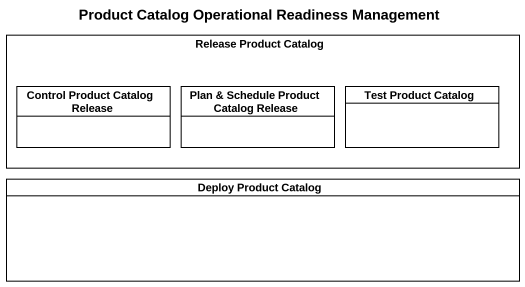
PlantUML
@startuml
title Product Catalog Operational Readiness Management
hide circle
hide empty members
rectangle "Release Product Catalog" as Release_Product_Catalog {
  class "Control Product Catalog Release" as Control_Product_Catalog #FFFFFF
  class "Plan & Schedule Product Catalog Release" as Plan_Schedule_Product #FFFFFF
  class "Test Product Catalog" as Test_Product_Catalog #FFFFFF
}
class "Deploy Product Catalog" as Deploy_Product_Catalog
@enduml
